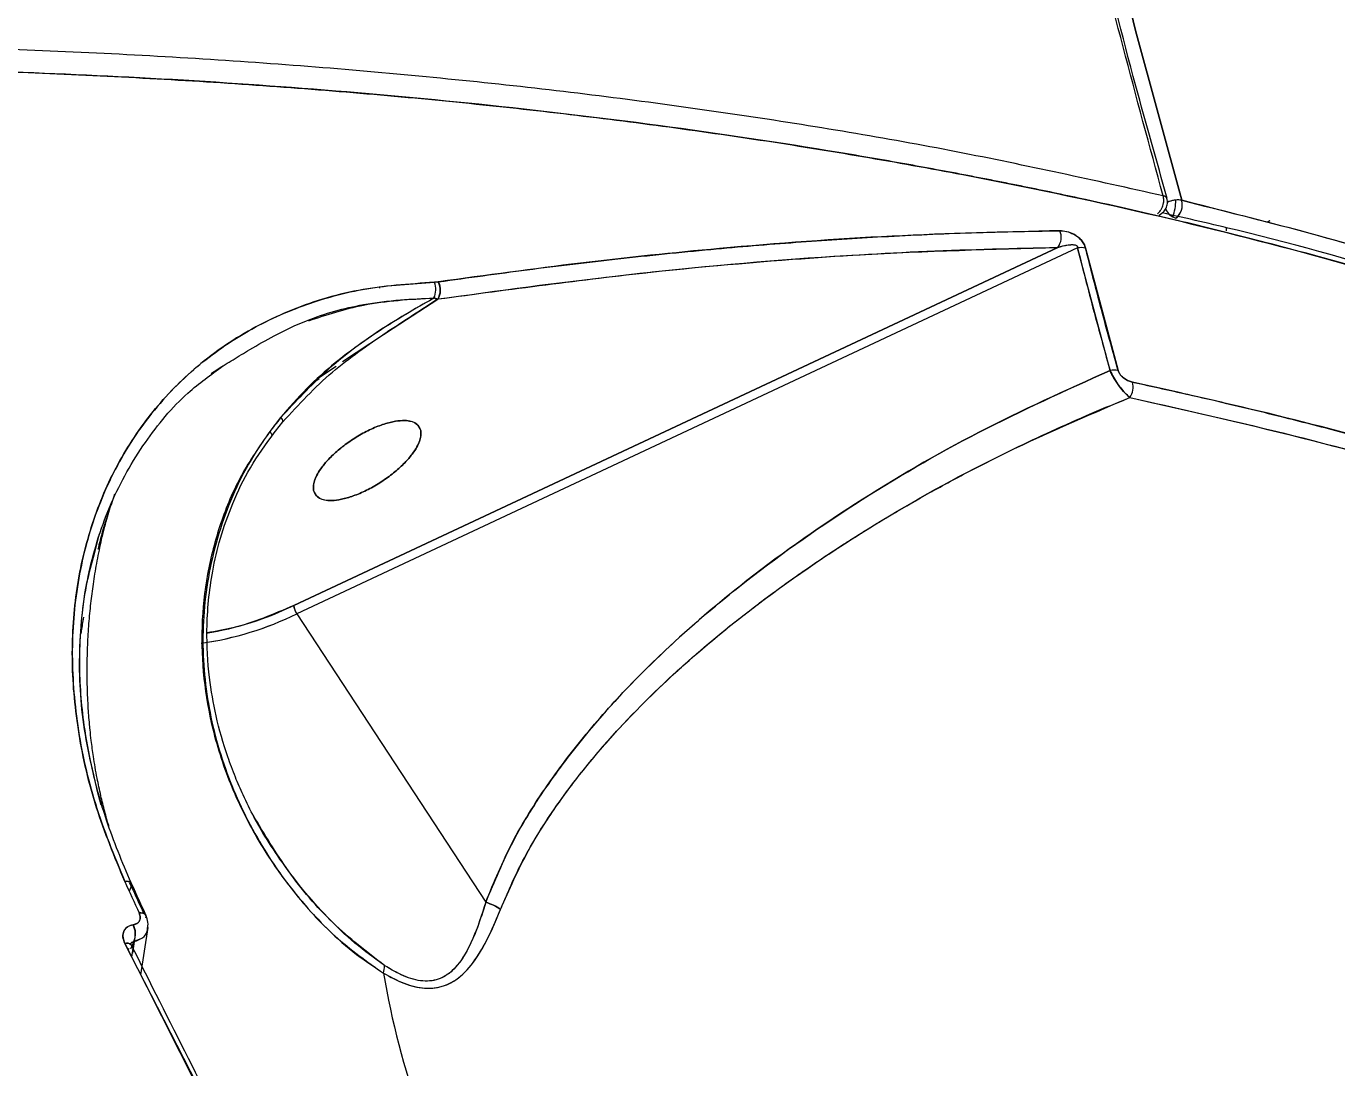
# Model space of a CAD drawing. Header units: millimetres. Extents: x -7083 to 7374, y -8368 to 7509.
# Drawn here: x 1683.6 to 1782.1, y -1700.6 to -1622.3 of the extents above; entities that cross this region are included whole.
import ezdxf

# ---------------------------------------------------------------- set-up
doc = ezdxf.new("R2010")
doc.units = ezdxf.units.MM
for name, color, linetype in [('DIKOM_ОБЪЕКТ', 7, 'Continuous'), ('DIKOM_РАЗМЕР_ЗОНА', 7, 'Continuous'), ('DIKOM_РАЗМЕР_ОБЪЕКТА', 7, 'Continuous')]:
    doc.layers.add(name, color=color, linetype=linetype)
doc.styles.add('style1', font='arial.ttf', dxfattribs={"width": 0.8})
doc.dimstyles.new('1-50', dxfattribs={"dimtxt": 300, "dimasz": 200, "dimexe": 100, "dimexo": 0, "dimgap": 100, "dimtad": 1, "dimtxsty": 'style1', "dimcen": 200, "dimclrd": 7, "dimclre": 7, "dimclrt": 7, "dimadec": 1, "dimazin": 2, "dimtfac": 1, "dimtmove": 0, "dimatfit": 2, "dimfxl": 0, "dimlwd": 25, "dimlwe": 18, "dimarcsym": 0})

# ---------------------------------------------------------------- blocks, each defined once
blk = doc.blocks.new('*D10')
at = {"layer": 'Defpoints', "color": 0, "transparency": 16777216}
for p in [(4593.55, 648.921), (-5583.425, 647.956), (4593.55, -5902.538)]:
    blk.add_point(p, dxfattribs=at)
at = {"layer": 'DIKOM_РАЗМЕР_ОБЪЕКТА', "color": 7, "lineweight": 18, "transparency": 16777216}
for p, q in [((4593.55, 648.921), (4593.55, -6002.538)), ((-5583.425, 647.956), (-5583.425, -6002.538))]:
    blk.add_line(p, q, dxfattribs=at)
at = {"layer": 'DIKOM_РАЗМЕР_ОБЪЕКТА', "color": 7, "lineweight": 25, "transparency": 16777216}
blk.add_line((-5383.425, -5902.538), (4393.55, -5902.538), dxfattribs=at)
at = {"layer": 'DIKOM_РАЗМЕР_ОБЪЕКТА', "color": 7, "transparency": 16777216}
for points in [[(-5383.425, -5869.204), (-5383.425, -5935.871), (-5583.425, -5902.538)], [(4393.55, -5869.204), (4393.55, -5935.871), (4593.55, -5902.538)]]:
    blk.add_solid(points, dxfattribs=at)
at = {"layer": 'DIKOM_РАЗМЕР_ОБЪЕКТА', "color": 7, "transparency": 16777216, "insert": (-226.127, -5649.366), "char_height": 300, "attachment_point": 5, "style": 'style1'}
blk.add_mtext('10150', dxfattribs=at)
blk = doc.blocks.new('*D11')
at = {"layer": 'Defpoints', "color": 0, "transparency": 16777216}
for p in [(-321.712, 5509.064), (-348.712, -4811.525), (5568.58, -4811.525)]:
    blk.add_point(p, dxfattribs=at)
at = {"layer": 'DIKOM_РАЗМЕР_ОБЪЕКТА', "color": 7, "lineweight": 18, "transparency": 16777216}
for p, q in [((-321.712, 5509.064), (5668.58, 5509.064)), ((-348.712, -4811.525), (5668.58, -4811.525))]:
    blk.add_line(p, q, dxfattribs=at)
at = {"layer": 'DIKOM_РАЗМЕР_ОБЪЕКТА', "color": 7, "lineweight": 25, "transparency": 16777216}
blk.add_line((5568.58, 5309.064), (5568.58, -4611.525), dxfattribs=at)
at = {"layer": 'DIKOM_РАЗМЕР_ОБЪЕКТА', "color": 7, "transparency": 16777216}
for points in [[(5535.247, 5309.064), (5601.913, 5309.064), (5568.58, 5509.064)], [(5535.247, -4611.525), (5601.913, -4611.525), (5568.58, -4811.525)]]:
    blk.add_solid(points, dxfattribs=at)
at = {"layer": 'DIKOM_РАЗМЕР_ОБЪЕКТА', "color": 7, "transparency": 16777216, "insert": (5315.306, 775.227), "char_height": 300, "attachment_point": 5, "rotation": 90, "style": 'style1'}
blk.add_mtext('10300', dxfattribs=at)
blk = doc.blocks.new('*D12')
at = {"layer": 'Defpoints', "color": 0, "transparency": 16777216}
for p in [(-621.712, 7509.064), (-373.605, -6811.526), (7273.891, -6811.526)]:
    blk.add_point(p, dxfattribs=at)
at = {"layer": 'DIKOM_РАЗМЕР_ЗОНА', "color": 7, "lineweight": 18, "transparency": 16777216}
for p, q in [((-621.712, 7509.064), (7373.891, 7509.064)), ((-373.605, -6811.526), (7373.891, -6811.526))]:
    blk.add_line(p, q, dxfattribs=at)
at = {"layer": 'DIKOM_РАЗМЕР_ЗОНА', "color": 7, "lineweight": 25, "transparency": 16777216}
blk.add_line((7273.891, 7309.064), (7273.891, -6611.526), dxfattribs=at)
at = {"layer": 'DIKOM_РАЗМЕР_ЗОНА', "color": 7, "transparency": 16777216}
for points in [[(7240.558, 7309.064), (7307.225, 7309.064), (7273.891, 7509.064)], [(7240.558, -6611.526), (7307.225, -6611.526), (7273.891, -6811.526)]]:
    blk.add_solid(points, dxfattribs=at)
at = {"layer": 'DIKOM_РАЗМЕР_ЗОНА', "color": 7, "transparency": 16777216, "insert": (7020.617, 1288.251), "char_height": 300, "attachment_point": 5, "rotation": 90, "style": 'style1'}
blk.add_mtext('14300', dxfattribs=at)
blk = doc.blocks.new('*D13')
at = {"layer": 'Defpoints', "color": 0, "transparency": 16777216}
for p in [(6593.528, 996.237), (-7083.425, 647.956), (6593.528, -8268.308)]:
    blk.add_point(p, dxfattribs=at)
at = {"layer": 'DIKOM_РАЗМЕР_ЗОНА', "color": 7, "lineweight": 18, "transparency": 16777216}
for p, q in [((6593.528, 996.237), (6593.528, -8368.308)), ((-7083.425, 647.956), (-7083.425, -8368.308))]:
    blk.add_line(p, q, dxfattribs=at)
at = {"layer": 'DIKOM_РАЗМЕР_ЗОНА', "color": 7, "lineweight": 25, "transparency": 16777216}
blk.add_line((-6883.425, -8268.308), (6393.528, -8268.308), dxfattribs=at)
at = {"layer": 'DIKOM_РАЗМЕР_ЗОНА', "color": 7, "transparency": 16777216}
for points in [[(-6883.425, -8234.975), (-6883.425, -8301.641), (-7083.425, -8268.308)], [(6393.528, -8234.975), (6393.528, -8301.641), (6593.528, -8268.308)]]:
    blk.add_solid(points, dxfattribs=at)
at = {"layer": 'DIKOM_РАЗМЕР_ЗОНА', "color": 7, "transparency": 16777216, "insert": (322.101, -8015.034), "char_height": 300, "attachment_point": 5, "style": 'style1'}
blk.add_mtext('13650', dxfattribs=at)

msp = doc.modelspace()

# ---------------------------------------------------------------- linework, layer by layer
at = {"layer": 'DIKOM_ОБЪЕКТ', "color": 7, "linetype": 'Continuous', "lineweight": 15}
for p, q in [((1768.97, -1636.376), (1768.986, -1636.365)), ((1773.807, -1636.295), (1773.806, -1636.319)), ((1768.435, -1636.57), (1768.436, -1636.569)), ((1768.734, -1636.546), (1768.938, -1636.399)), ((1769.779, -1636.683), (1770.002, -1636.774)), ((1776.88, -1637.079), (1777.041, -1636.956)), ((1777.067, -1636.964), (1776.885, -1637.083)), ((1773.789, -1637.493), (1773.785, -1637.734)), ((1703.686, -1665.881), (1761.117, -1638.971)), ((1761.117, -1638.971), (1703.686, -1665.881)), ((1762.602, -1639.016), (1703.912, -1666.515)), ((1765.05, -1648.221), (1762.602, -1639.016)), ((1763.211, -1639.031), (1765.654, -1648.221)), ((1763.491, -1640.122), (1763.5, -1640.116)), ((1763.78, -1641.245), (1763.796, -1641.233)), ((1763.796, -1641.233), (1763.78, -1641.245)), ((1710.159, -1642.032), (1710.147, -1641.991)), ((1714.265, -1641.595), (1714.536, -1641.57)), ((1714.536, -1641.57), (1714.572, -1641.564)), ((1714.541, -1642.847), (1707.356, -1647.58)), ((1710.241, -1645.654), (1714.511, -1642.86)), ((1714.511, -1642.86), (1714.221, -1642.772)), ((1714.511, -1642.86), (1714.541, -1642.847)), ((1710.943, -1644.756), (1710.936, -1644.732)), ((1701.874, -1645.785), (1701.881, -1645.812)), ((1701.875, -1645.785), (1701.883, -1645.811)), ((1705.616, -1648.726), (1706.877, -1647.895)), ((1705.133, -1649.158), (1705.607, -1648.821)), ((1702.698, -1651.755), (1701.886, -1652.803)), ((1702.041, -1653.125), (1702.875, -1652.079)), ((1713.223, -1652.676), (1713.222, -1652.672)), ((1705.189, -1657.304), (1705.191, -1657.309)), ((1688.71, -1661.989), (1689.094, -1660.503)), ((1703.912, -1666.515), (1718.113, -1688.186)), ((1696.858, -1669.237), (1696.793, -1668.656)), ((1701.257, -1682.834), (1702.137, -1684.177)), ((1691.471, -1686.989), (1691.32, -1687.37)), ((1691.471, -1686.989), (1691.374, -1686.765)), ((1691.471, -1686.989), (1691.386, -1686.759)), ((1691.612, -1689.877), (1691.634, -1689.874)), ((1691.634, -1689.874), (1691.612, -1689.877)), ((1692.189, -1693.641), (1692.734, -1690.096)), ((1692.633, -1690.413), (1692.621, -1690.472)), ((1706.877, -1722.2), (1690.99, -1691.277)), ((1691.455, -1691.368), (1691.44, -1691.347)), ((1691.67, -1691.144), (1691.449, -1691.674)), ((1691.514, -1692.31), (1691.692, -1691.142)), ((1691.692, -1691.142), (1691.567, -1692.008)), ((1691.692, -1691.142), (1691.67, -1691.144)), ((1691.67, -1691.144), (1691.692, -1691.142)), ((1692.254, -1690.904), (1691.692, -1691.142)), ((1691.289, -1691.662), (1691.244, -1691.771))]:
    msp.add_line(p, q, dxfattribs=at)
at = {"layer": 'DIKOM_ОБЪЕКТ', "color": 7, "linetype": 'Continuous', "lineweight": 15, "flags": 128}
for points in [[(1770.432, -1635.432), (1766.971, -1622.682), (1763.869, -1609.905), (1761.127, -1597.107), (1758.749, -1584.297), (1756.735, -1571.483), (1755.086, -1558.675), (1753.804, -1545.88), (1752.89, -1533.106), (1752.344, -1520.363), (1752.167, -1507.658), (1752.359, -1495), (1752.919, -1482.397), (1753.847, -1469.857), (1755.143, -1457.389), (1756.805, -1445.001), (1758.833, -1432.7), (1761.226, -1420.495), (1763.981, -1408.395), (1767.097, -1396.406), (1770.572, -1384.536), (1774.404, -1372.794)], [(1774.404, -1372.794), (1770.572, -1384.536), (1767.097, -1396.406), (1763.981, -1408.395), (1761.226, -1420.495), (1758.833, -1432.7), (1756.805, -1445.001), (1755.143, -1457.389), (1753.847, -1469.857), (1752.919, -1482.397), (1752.359, -1495), (1752.167, -1507.658), (1752.344, -1520.363), (1752.89, -1533.106), (1753.804, -1545.88), (1755.086, -1558.675), (1756.735, -1571.483), (1758.749, -1584.297), (1761.127, -1597.107), (1763.869, -1609.905), (1766.971, -1622.682), (1770.432, -1635.432)], [(1691.492, -1686.818), (1691.473, -1686.766), (1691.439, -1686.721), (1691.391, -1686.683), (1691.331, -1686.653), (1691.258, -1686.632), (1691.174, -1686.62), (1691.081, -1686.616), (1690.98, -1686.622)], [(1690.98, -1686.622), (1691.114, -1686.616), (1691.233, -1686.627), (1691.332, -1686.654), (1691.41, -1686.696), (1691.464, -1686.753), (1691.493, -1686.822), (1691.495, -1686.901), (1691.471, -1686.989)], [(1692.066, -1688.997), (1692.167, -1688.991), (1692.26, -1688.994), (1692.344, -1689.006), (1692.416, -1689.027), (1692.477, -1689.057), (1692.525, -1689.095), (1692.558, -1689.14), (1692.578, -1689.192)], [(1692.578, -1689.192), (1692.55, -1689.126), (1692.496, -1689.07), (1692.418, -1689.028), (1692.319, -1689.001), (1692.2, -1688.991), (1692.066, -1688.997)], [(1690.99, -1691.277), (1691.139, -1691.265), (1691.268, -1691.275), (1691.371, -1691.307), (1691.446, -1691.358), (1691.49, -1691.427), (1691.5, -1691.512), (1691.476, -1691.61), (1691.42, -1691.716)]]:
    msp.add_lwpolyline(points, dxfattribs=at)
at = {"layer": 'DIKOM_ОБЪЕКТ', "color": 7, "linetype": 'Continuous', "lineweight": 15}
for centre, radius, start, end in [((1769.01, -1635.439), 0.341, 21.45009, 85.20399), ((1770.452, -1635.449), 1.4, 207.96392, 251.24974), ((1770.223, -1637.551), 2.151, 96.13884, 114.11986), ((1770.134, -1637.221), 1.814, 80.5264, 115.738), ((1765.732, -1635.349), 4.261, 341.75297, 359.13863), ((1770.156, -1636.731), 1.328, 77.97513, 97.05442), ((1769.183, -1635.772), 1.295, 309.2727, 15.21651), ((1760.146, -1638.216), 1.231, 322.12936, 23.8302), ((1762.871, -1640.455), 1.464, 76.54151, 100.57096), ((1712.887, -1642.133), 1.48, 334.40008, 21.31355), ((1713.401, -1642.193), 1.295, 328.98656, 28.76378), ((1713.406, -1642.178), 1.318, 329.49281, 27.73725), ((1765.351, -1649.639), 1.45, 77.9345, 101.96137), ((1765.411, -1649.467), 1.372, 325.09487, 15.69566), ((1702.483, -1652.082), 0.392, 0.48314, 53.69811), ((1702.489, -1652.078), 0.386, 359.73785, 54.04284), ((1693.382, -1644.827), 23.44, 279.15771, 296.07957), ((1704.939, -1665.792), 1.255, 184.0355, 215.14943), ((1693.383, -1645.034), 23.922, 278.0335, 296.11278), ((1693.373, -1645.009), 23.95, 278.10391, 296.10673), ((2106.977, -1497.764), 456.86, 204.41746, 204.74504), ((1691.21, -1686.87), 0.287, 335.59483, 10.32681), ((2107.144, -1498.279), 456.503, 204.41745, 204.69795), ((2107.148, -1498.116), 456.484, 204.41746, 204.74504), ((1692.294, -1689.244), 0.289, 335.70358, 10.31304), ((1690.188, -1690.577), 1.587, 339.06328, 26.16742), ((1690.21, -1690.574), 1.587, 339.05941, 26.16641), ((1691.136, -1691.746), 0.491, 47.47857, 107.29422), ((1708.584, -1692.96), 1.93, 343.03471, 0.48518), ((1773.338, -1682.84), 63.808, 189.6386, 199.4919)]:
    msp.add_arc(centre, radius, start, end, dxfattribs=at)
for points in [[(1769.039, -1635.099), (1767.015, -1627.639), (1762.966, -1612.718), (1758.294, -1590.238), (1754.661, -1567.742), (1752.173, -1545.266), (1750.809, -1522.857), (1750.579, -1500.56), (1751.481, -1478.419), (1753.516, -1456.479), (1756.671, -1434.782), (1760.968, -1413.382), (1766.299, -1392.283), (1770.781, -1378.541), (1773.023, -1371.67)], [(1805.363, -1858.881), (1799.308, -1853.596), (1787.197, -1843.025), (1770.102, -1826.213), (1753.836, -1808.743), (1738.505, -1790.58), (1724.12, -1771.778), (1710.716, -1752.372), (1698.317, -1732.401), (1686.951, -1711.904), (1676.632, -1690.924), (1667.41, -1669.497), (1659.201, -1647.693), (1654.668, -1632.865), (1652.402, -1625.45)]]:
    msp.add_open_spline(points, degree=3, dxfattribs=at)
for points, knots in [([(1769.354, -1635.306), (1768.552, -1632.487), (1766.675, -1625.885), (1764.055, -1615.468), (1761.441, -1604.063), (1759.121, -1592.635), (1757.087, -1581.191), (1755.342, -1569.736), (1753.888, -1558.277), (1752.726, -1546.819), (1751.858, -1535.367), (1751.285, -1523.929), (1751.007, -1512.511), (1751.027, -1501.117), (1751.344, -1489.754), (1751.959, -1478.428), (1752.872, -1467.145), (1754.085, -1455.911), (1755.597, -1444.732), (1757.408, -1433.614), (1759.519, -1422.563), (1761.929, -1411.585), (1764.634, -1400.685), (1767.649, -1389.874), (1770.536, -1380.392), (1772.541, -1374.563), (1773.331, -1372.266)], [0, 0, 0, 0, 0.031573, 0.073926, 0.116315, 0.158739, 0.201198, 0.243693, 0.286224, 0.328791, 0.371394, 0.414034, 0.456711, 0.499426, 0.542179, 0.584971, 0.627802, 0.670673, 0.713584, 0.756536, 0.79953, 0.842565, 0.885642, 0.928763, 0.971926, 1, 1, 1, 1]), ([(1845.555, -1640.527), (1845.692, -1639.488), (1846.137, -1636.13), (1846.442, -1630.94), (1846.577, -1624.962), (1846.465, -1619.469), (1846.127, -1613.813), (1845.556, -1608.11), (1844.882, -1603.257), (1844.217, -1599.3), (1843.625, -1596.158), (1842.954, -1592.95), (1842.202, -1589.678), (1841.366, -1586.34), (1840.44, -1582.938), (1839.24, -1578.843), (1837.68, -1573.976), (1835.654, -1568.257), (1833.311, -1562.244), (1830.703, -1556.125), (1828.131, -1550.566), (1825.676, -1545.585), (1823.415, -1541.23), (1820.798, -1536.423), (1818.764, -1532.876), (1817.326, -1530.447), (1816.844, -1529.639), (1816.35, -1528.819), (1815.846, -1527.987), (1815.33, -1527.143), (1814.716, -1526.147), (1813.906, -1524.846), (1812.794, -1523.085), (1811.355, -1520.847), (1809.572, -1518.136), (1807.509, -1515.08), (1805.383, -1512.018), (1802.892, -1508.52), (1800.191, -1504.836), (1796.97, -1500.589), (1792.683, -1495.116), (1787.164, -1488.406), (1780.624, -1480.871), (1776.188, -1476.079), (1774.055, -1473.775)], [0, 0, 0, 0, 0.02037, 0.065874, 0.09963, 0.134067, 0.169185, 0.204987, 0.239358, 0.258026, 0.277017, 0.296333, 0.315972, 0.335935, 0.356223, 0.376835, 0.408961, 0.442705, 0.478068, 0.515051, 0.550369, 0.575675, 0.602388, 0.62669, 0.659883, 0.664534, 0.669256, 0.674048, 0.678911, 0.683844, 0.688848, 0.696364, 0.706666, 0.719756, 0.735635, 0.754301, 0.773492, 0.789543, 0.815982, 0.838553, 0.864738, 0.913151, 0.958239, 1, 1, 1, 1]), ([(1808.514, -1634.622), (1807.143, -1633.823), (1804.401, -1632.224), (1800.074, -1628.995), (1795.696, -1625.212), (1791.337, -1620.867), (1787.096, -1616.036), (1783.071, -1610.789), (1779.347, -1605.203), (1776.012, -1599.358), (1773.142, -1593.353), (1770.813, -1587.287), (1769.016, -1581.231), (1768.345, -1577.315), (1768.008, -1575.356)], [0, 0, 0, 0, 0.083619, 0.167165, 0.250418, 0.333851, 0.417302, 0.500489, 0.583737, 0.667137, 0.750458, 0.833395, 0.916626, 1, 1, 1, 1]), ([(1134.218, -1797.857), (1136.478, -1794.936), (1140.989, -1789.107), (1148.584, -1780.38), (1156.738, -1771.71), (1165.49, -1763.114), (1173.986, -1755.35), (1182.043, -1748.412), (1189.508, -1742.287), (1197.224, -1736.243), (1205.18, -1730.286), (1213.362, -1724.419), (1221.759, -1718.649), (1232.823, -1711.355), (1246.787, -1702.667), (1263.903, -1692.771), (1281.471, -1683.316), (1296.891, -1675.58), (1309.907, -1669.401), (1320.371, -1664.627), (1330.903, -1660.011), (1341.488, -1655.554), (1352.114, -1651.258), (1362.768, -1647.123), (1374.4, -1642.791), (1387.011, -1638.315), (1400.598, -1633.749), (1414.149, -1629.446), (1427.644, -1625.403), (1441.061, -1621.619), (1454.636, -1618.026), (1468.352, -1614.634), (1482.194, -1611.457), (1495.893, -1608.553), (1509.428, -1605.919), (1522.785, -1603.552), (1537.105, -1601.261), (1552.345, -1599.121), (1568.435, -1597.217), (1584.193, -1595.703), (1599.593, -1594.571), (1616.09, -1593.74), (1633.591, -1593.329), (1651.939, -1593.495), (1669.714, -1594.21), (1681.026, -1595.177), (1686.67, -1595.66)], [0, 0, 0, 0, 0.025176, 0.050246, 0.075209, 0.100066, 0.124817, 0.142987, 0.161064, 0.179046, 0.196935, 0.21473, 0.232431, 0.250038, 0.282696, 0.314938, 0.346764, 0.378175, 0.395939, 0.413567, 0.43106, 0.448418, 0.465639, 0.482725, 0.499676, 0.521074, 0.542261, 0.563236, 0.583999, 0.604551, 0.624891, 0.646178, 0.667264, 0.688149, 0.708834, 0.729318, 0.749601, 0.775048, 0.800265, 0.825253, 0.850012, 0.874541, 0.906095, 0.937523, 0.968825, 1, 1, 1, 1]), ([(1769.039, -1635.099), (1763.906, -1633.956), (1753.633, -1631.667), (1737.283, -1628.937), (1720.281, -1626.732), (1702.6, -1625.11), (1684.302, -1624.065), (1665.431, -1623.606), (1646.036, -1623.738), (1626.169, -1624.462), (1605.881, -1625.781), (1587.556, -1627.476), (1571.314, -1629.342), (1557.214, -1631.209), (1542.878, -1633.358), (1528.322, -1635.795), (1513.563, -1638.524), (1498.62, -1641.55), (1481.463, -1645.328), (1462.066, -1650.015), (1440.447, -1655.789), (1418.67, -1662.172), (1396.806, -1669.164), (1379.803, -1675.073), (1367.611, -1679.543), (1360.174, -1682.345), (1352.755, -1685.215), (1345.358, -1688.153), (1337.984, -1691.158), (1330.639, -1694.231), (1319.021, -1699.219), (1303.264, -1706.316), (1284.272, -1715.49), (1266.243, -1724.797), (1249.187, -1734.183), (1232.591, -1743.927), (1216.515, -1754.01), (1201.021, -1764.412), (1186.171, -1775.111), (1172.026, -1786.083), (1158.649, -1797.3), (1146.101, -1808.734), (1134.444, -1820.355), (1123.74, -1832.131), (1114.041, -1844.027), (1105.432, -1856.005), (1097.859, -1868.038), (1093.836, -1876.009), (1091.817, -1880.01)], [0, 0, 0, 0, 0.024824, 0.04969, 0.074599, 0.09955, 0.124544, 0.14958, 0.174658, 0.199779, 0.224942, 0.250148, 0.266867, 0.28376, 0.300827, 0.318069, 0.335486, 0.353077, 0.370843, 0.396007, 0.421513, 0.447361, 0.473551, 0.500084, 0.509217, 0.518386, 0.52759, 0.536829, 0.546104, 0.555414, 0.564759, 0.590639, 0.616785, 0.640787, 0.66501, 0.689454, 0.714118, 0.739003, 0.764109, 0.789436, 0.814984, 0.840752, 0.866742, 0.892952, 0.919383, 0.946034, 0.972907, 1, 1, 1, 1]), ([(1890.098, -1724.309), (1889.796, -1723.173), (1888.724, -1719.141), (1885.919, -1712.446), (1882.15, -1705.159), (1878.168, -1698.939), (1875.274, -1695.009), (1873.177, -1692.395), (1872.06, -1691.05), (1870.91, -1689.712), (1869.728, -1688.381), (1868.514, -1687.059), (1866.178, -1684.596), (1862.486, -1680.981), (1857.081, -1676.26), (1850.985, -1671.514), (1844.435, -1666.976), (1837.473, -1662.663), (1830.453, -1658.758), (1825.308, -1656.179), (1822.43, -1654.812), (1821.706, -1654.472), (1820.977, -1654.133), (1820.242, -1653.794), (1819.502, -1653.457), (1818.757, -1653.12), (1818.006, -1652.785), (1816.873, -1652.283), (1815.151, -1651.535), (1812.618, -1650.466), (1809.417, -1649.165), (1805.512, -1647.651), (1800.863, -1645.945), (1795.435, -1644.079), (1789.179, -1642.084), (1782.766, -1640.207), (1776.32, -1638.472), (1769.977, -1636.896), (1764.817, -1635.722), (1761.051, -1634.917), (1758.863, -1634.463), (1756.625, -1634.013), (1754.336, -1633.567), (1751.995, -1633.126), (1749.602, -1632.69), (1747.155, -1632.26), (1741.065, -1631.229), (1731.331, -1629.775), (1717.857, -1628.181), (1704.565, -1626.985), (1691.52, -1626.144), (1678.775, -1625.628), (1666.399, -1625.375), (1658.182, -1625.412), (1654.174, -1625.43)], [0, 0, 0, 0, 0.018388, 0.065235, 0.112865, 0.144731, 0.176938, 0.18543, 0.193946, 0.202484, 0.211047, 0.219632, 0.228241, 0.25945, 0.292187, 0.326453, 0.362247, 0.395011, 0.428959, 0.459812, 0.462892, 0.465981, 0.469078, 0.472184, 0.4753, 0.478424, 0.481556, 0.484698, 0.492536, 0.502845, 0.515625, 0.531009, 0.548904, 0.56931, 0.592227, 0.617655, 0.637898, 0.659492, 0.682436, 0.689454, 0.696589, 0.703841, 0.711211, 0.718698, 0.726302, 0.734024, 0.741862, 0.783595, 0.82371, 0.862205, 0.899082, 0.93434, 0.96798, 1, 1, 1, 1]), ([(1654.174, -1625.43), (1660.206, -1625.42), (1672.248, -1625.398), (1689.717, -1626.021), (1706.664, -1627.115), (1723.04, -1628.718), (1738.853, -1630.82), (1753.812, -1633.373), (1767.944, -1636.347), (1781.227, -1639.704), (1793.87, -1643.485), (1805.815, -1647.67), (1817.281, -1652.341), (1828.227, -1657.523), (1838.596, -1663.249), (1848.168, -1669.418), (1856.898, -1676.012), (1864.735, -1682.997), (1871.513, -1690.193), (1877.293, -1697.559), (1882.118, -1705.078), (1886.174, -1712.856), (1888.168, -1718.266), (1889.163, -1720.966)], [0, 0, 0, 0, 0.049192, 0.098197, 0.146954, 0.195582, 0.244195, 0.292909, 0.339036, 0.385421, 0.431645, 0.477638, 0.523501, 0.572107, 0.62079, 0.669667, 0.718838, 0.767884, 0.816666, 0.862527, 0.908356, 0.954249, 1, 1, 1, 1]), ([(1805.766, -1858.814), (1805.037, -1858.205), (1801.156, -1854.964), (1794.33, -1848.888), (1785.302, -1840.58), (1776.509, -1832.056), (1767.932, -1823.339), (1759.583, -1814.429), (1751.466, -1805.332), (1743.586, -1796.051), (1735.947, -1786.592), (1728.554, -1776.958), (1721.411, -1767.154), (1714.524, -1757.186), (1707.896, -1747.058), (1701.53, -1736.774), (1695.433, -1726.342), (1689.606, -1715.764), (1684.054, -1705.047), (1678.781, -1694.197), (1673.79, -1683.218), (1669.084, -1672.116), (1664.669, -1660.896), (1660.536, -1649.568), (1656.732, -1638.125), (1654.219, -1630.157), (1653.062, -1625.983), (1652.979, -1625.682)], [0, 0, 0, 0, 0.009839, 0.05237, 0.094935, 0.137535, 0.180168, 0.222836, 0.265537, 0.308272, 0.35104, 0.393842, 0.436678, 0.479547, 0.52245, 0.565386, 0.608357, 0.651362, 0.694401, 0.737474, 0.780582, 0.823724, 0.866901, 0.910114, 0.953361, 0.996643, 1, 1, 1, 1]), ([(1768.612, -1636.442), (1768.694, -1636.37), (1768.823, -1636.254), (1768.948, -1636.032), (1769.024, -1635.838), (1769.071, -1635.641), (1769.094, -1635.381), (1769.061, -1635.211), (1769.039, -1635.099)], [0, 0, 0, 0, 0.239457, 0.381482, 0.499964, 0.642865, 0.7661, 1, 1, 1, 1]), ([(1768.945, -1636.39), (1768.963, -1636.379), (1769.079, -1636.314), (1769.24, -1636.101), (1769.366, -1635.774), (1769.384, -1635.486), (1769.328, -1635.344), (1769.315, -1635.312)], [0, 0, 0, 0, 0.051753, 0.325906, 0.625557, 0.91602, 1, 1, 1, 1]), ([(1769.22, -1636.1), (1769.258, -1636.164), (1769.345, -1636.309), (1769.539, -1636.522), (1769.695, -1636.626), (1769.779, -1636.683)], [0, 0, 0, 0, 0.261092, 0.599779, 1, 1, 1, 1]), ([(1770.002, -1636.774), (1770.084, -1636.702), (1770.214, -1636.586), (1770.34, -1636.365), (1770.417, -1636.171), (1770.463, -1635.975), (1770.487, -1635.715), (1770.454, -1635.544), (1770.432, -1635.432)], [0, 0, 0, 0, 0.239461, 0.381414, 0.499974, 0.642012, 0.764541, 1, 1, 1, 1]), ([(1889.592, -1722.346), (1889.499, -1721.968), (1888.709, -1718.783), (1886.411, -1713.035), (1882.655, -1705.143), (1877.894, -1697.413), (1872.18, -1689.832), (1865.413, -1682.437), (1857.717, -1675.389), (1849.128, -1668.731), (1839.695, -1662.498), (1829.656, -1656.815), (1819.07, -1651.653), (1807.989, -1646.98), (1796.188, -1642.706), (1783.727, -1638.802), (1774.869, -1636.556), (1770.432, -1635.432)], [0, 0, 0, 0, 0.009286, 0.078279, 0.147032, 0.215693, 0.288572, 0.361682, 0.435201, 0.508842, 0.582039, 0.654961, 0.72362, 0.792335, 0.861248, 0.93051, 1, 1, 1, 1]), ([(1770.432, -1635.432), (1773.49, -1636.195), (1779.755, -1637.758), (1788.979, -1640.436), (1798.296, -1643.458), (1807.221, -1646.73), (1815.729, -1650.224), (1823.457, -1653.761), (1828.654, -1656.403), (1831.52, -1657.944), (1832.422, -1658.435), (1833.32, -1658.931), (1834.216, -1659.433), (1835.109, -1659.939), (1838.195, -1661.713), (1843.13, -1664.736), (1849.434, -1669.049), (1854.896, -1673.198), (1859.597, -1677.14), (1863.615, -1680.835), (1867.019, -1684.251), (1869.876, -1687.356), (1872.244, -1690.127), (1874.098, -1692.443), (1875.522, -1694.322), (1876.557, -1695.746), (1877.244, -1696.723), (1877.616, -1697.263), (1877.758, -1697.471), (1877.817, -1697.557), (1877.842, -1697.594), (1877.852, -1697.609), (1877.856, -1697.615), (1877.857, -1697.616)], [0, 0, 0, 0, 0.060818, 0.124616, 0.191392, 0.261148, 0.324998, 0.391155, 0.451283, 0.459289, 0.467326, 0.475394, 0.483493, 0.491622, 0.499781, 0.568378, 0.632084, 0.690897, 0.744819, 0.793849, 0.837987, 0.877232, 0.911586, 0.941047, 0.962014, 0.979529, 0.992086, 0.996765, 0.998659, 0.999461, 0.999808, 0.999959, 1, 1, 1, 1]), ([(1849.125, -1670.186), (1847.921, -1669.292), (1843.768, -1666.213), (1835.763, -1661.381), (1825.156, -1655.699), (1813.685, -1650.488), (1801.461, -1645.717), (1788.427, -1641.444), (1777.586, -1638.324), (1770.859, -1636.804), (1768.966, -1636.377)], [0, 0, 0, 0, 0.060058, 0.20708, 0.354089, 0.501095, 0.64809, 0.795088, 0.942361, 1, 1, 1, 1]), ([(1714.572, -1641.564), (1716.798, -1641.251), (1721.337, -1640.613), (1728.157, -1639.801), (1734.895, -1639.113), (1741.394, -1638.571), (1747.781, -1638.156), (1754.411, -1637.845), (1758.92, -1637.762), (1761.271, -1637.718)], [0, 0, 0, 0, 0.136164, 0.277681, 0.424545, 0.561469, 0.694398, 0.84058, 1, 1, 1, 1]), ([(1761.271, -1637.718), (1757.099, -1637.817), (1748.776, -1638.015), (1736.681, -1638.917), (1725.293, -1640.087), (1718.144, -1641.072), (1714.572, -1641.564)], [0, 0, 0, 0, 0.281583, 0.561653, 0.781003, 1, 1, 1, 1]), ([(1761.271, -1637.718), (1761.437, -1637.728), (1761.77, -1637.746), (1762.239, -1637.92), (1762.613, -1638.159), (1762.879, -1638.404), (1763.104, -1638.708), (1763.175, -1638.923), (1763.211, -1639.031)], [0, 0, 0, 0, 0.248443, 0.49804, 0.630163, 0.748623, 0.874274, 1, 1, 1, 1]), ([(1763.211, -1639.031), (1763.176, -1638.923), (1763.104, -1638.708), (1762.876, -1638.4), (1762.61, -1638.157), (1762.049, -1637.798), (1761.617, -1637.753), (1761.271, -1637.718)], [0, 0, 0, 0, 0.125874, 0.251781, 0.377057, 0.50326, 1, 1, 1, 1]), ([(1714.541, -1642.847), (1719.068, -1642.228), (1728.134, -1640.99), (1740.322, -1639.877), (1751.338, -1639.187), (1757.852, -1639.043), (1761.117, -1638.971)], [0, 0, 0, 0, 0.278766, 0.558214, 0.778604, 1, 1, 1, 1]), ([(1714.541, -1642.847), (1719.944, -1642.122), (1730.751, -1640.673), (1746.304, -1639.378), (1756.18, -1639.107), (1761.117, -1638.971)], [0, 0, 0, 0, 0.333368, 0.666771, 1, 1, 1, 1]), ([(1761.117, -1638.971), (1761.374, -1638.898), (1761.759, -1638.788), (1762.214, -1638.752), (1762.428, -1638.785), (1762.516, -1638.817), (1762.566, -1638.855), (1762.589, -1638.884), (1762.605, -1638.916), (1762.614, -1638.962), (1762.606, -1638.997), (1762.602, -1639.016)], [0, 0, 0, 0, 0.499225, 0.74847, 0.819389, 0.873251, 0.905067, 0.919607, 0.933935, 0.964176, 1, 1, 1, 1]), ([(1761.117, -1638.971), (1761.389, -1638.893), (1761.754, -1638.787), (1762.221, -1638.757), (1762.426, -1638.777), (1762.532, -1638.829), (1762.569, -1638.858), (1762.595, -1638.892), (1762.609, -1638.931), (1762.612, -1638.974), (1762.605, -1639.001), (1762.602, -1639.016)], [0, 0, 0, 0, 0.525844, 0.707199, 0.849192, 0.877176, 0.90188, 0.924637, 0.94734, 0.97196, 1, 1, 1, 1]), ([(1762.602, -1639.016), (1763.04, -1640.737), (1763.822, -1643.812), (1764.675, -1646.874), (1765.05, -1648.221)], [0, 0, 0, 0, 0.559997, 1, 1, 1, 1]), ([(1765.654, -1648.221), (1765.179, -1646.509), (1764.33, -1643.452), (1763.553, -1640.382), (1763.211, -1639.031)], [0, 0, 0, 0, 0.559997, 1, 1, 1, 1]), ([(1690.98, -1686.622), (1690.22, -1684.777), (1688.7, -1681.087), (1687.423, -1675.532), (1686.909, -1670.095), (1687.223, -1664.87), (1688.333, -1659.961), (1690.213, -1655.456), (1692.815, -1651.451), (1696.082, -1648.037), (1699.939, -1645.277), (1704.313, -1643.246), (1709.098, -1641.92), (1712.545, -1641.703), (1714.265, -1641.595)], [0, 0, 0, 0, 0.083603, 0.16717, 0.25055, 0.333847, 0.417134, 0.500181, 0.583709, 0.667045, 0.749914, 0.833501, 0.916937, 1, 1, 1, 1]), ([(1714.265, -1641.595), (1712.333, -1641.728), (1708.475, -1641.992), (1703.189, -1643.645), (1698.449, -1646.168), (1694.389, -1649.593), (1691.127, -1653.788), (1688.786, -1658.57), (1687.384, -1663.76), (1686.889, -1669.217), (1687.314, -1674.925), (1688.586, -1680.778), (1690.182, -1684.675), (1690.98, -1686.622)], [0, 0, 0, 0, 0.093438, 0.186657, 0.280333, 0.373323, 0.467005, 0.559926, 0.648041, 0.735847, 0.823484, 0.911796, 1, 1, 1, 1]), ([(1714.536, -1641.57), (1714.487, -1641.577), (1714.399, -1641.59), (1714.306, -1641.594), (1714.265, -1641.595)], [0, 0, 0, 0, 0.560061, 1, 1, 1, 1]), ([(1714.572, -1641.564), (1714.565, -1641.565), (1714.554, -1641.567), (1714.542, -1641.569), (1714.536, -1641.57)], [0, 0, 0, 0, 0.560002, 1, 1, 1, 1]), ([(1697.467, -1648.438), (1697.623, -1648.34), (1698.179, -1647.991), (1699.147, -1647.392), (1700.569, -1646.533), (1702.377, -1645.51), (1704.464, -1644.5), (1706.716, -1643.735), (1709.079, -1643.206), (1711.589, -1642.887), (1713.383, -1642.815), (1714.228, -1642.781)], [0, 0, 0, 0, 0.030841, 0.109672, 0.193609, 0.315743, 0.470064, 0.596051, 0.717605, 0.867112, 1, 1, 1, 1]), ([(1714.228, -1642.781), (1713.304, -1643.304), (1711.561, -1644.291), (1709.081, -1645.906), (1706.791, -1647.623), (1704.611, -1649.536), (1703.338, -1651.013), (1702.698, -1651.755)], [0, 0, 0, 0, 0.216168, 0.407871, 0.605291, 0.801689, 1, 1, 1, 1]), ([(1714.221, -1642.772), (1712.807, -1643.592), (1709.981, -1645.231), (1706.061, -1648.144), (1703.831, -1650.558), (1702.715, -1651.766)], [0, 0, 0, 0, 0.333655, 0.666765, 1, 1, 1, 1]), ([(1704.821, -1644.479), (1706.169, -1644.035), (1709.128, -1643.059), (1712.425, -1642.873), (1714.221, -1642.772)], [0, 0, 0, 0, 0.455545, 1, 1, 1, 1]), ([(1710.607, -1645.384), (1711.244, -1644.966), (1712.54, -1644.116), (1713.847, -1643.284), (1714.511, -1642.86)], [0, 0, 0, 0, 0.491638, 1, 1, 1, 1]), ([(1714.221, -1642.772), (1714.278, -1642.794), (1714.379, -1642.832), (1714.471, -1642.852), (1714.511, -1642.86)], [0, 0, 0, 0, 0.561737, 1, 1, 1, 1]), ([(1714.511, -1642.86), (1714.517, -1642.858), (1714.527, -1642.853), (1714.537, -1642.849), (1714.541, -1642.847)], [0, 0, 0, 0, 0.560278, 1, 1, 1, 1]), ([(1702.875, -1652.079), (1704.068, -1650.785), (1706.39, -1648.264), (1709.252, -1646.308), (1710.644, -1645.356)], [0, 0, 0, 0, 0.513625, 1, 1, 1, 1]), ([(1689.2, -1680.903), (1688.699, -1678.869), (1687.7, -1674.818), (1687.461, -1668.9), (1688.148, -1663.292), (1689.813, -1658.109), (1692.365, -1653.612), (1695.233, -1650.143), (1697.462, -1648.531), (1698.363, -1647.879)], [0, 0, 0, 0, 0.152518, 0.303745, 0.455768, 0.607407, 0.758935, 0.902528, 1, 1, 1, 1]), ([(1718.113, -1688.186), (1718.74, -1686.678), (1720.004, -1683.634), (1722.695, -1679.347), (1725.801, -1675.282), (1729.293, -1671.451), (1733.085, -1667.839), (1738.478, -1663.309), (1745.739, -1658.177), (1755.057, -1652.726), (1761.714, -1649.725), (1765.05, -1648.221)], [0, 0, 0, 0, 0.082234, 0.16587, 0.250197, 0.332885, 0.416812, 0.501207, 0.667359, 0.833291, 1, 1, 1, 1]), ([(1765.05, -1648.221), (1761.729, -1649.718), (1755.096, -1652.709), (1745.787, -1658.146), (1737.801, -1663.783), (1731.149, -1669.526), (1726.361, -1674.556), (1722.734, -1679.291), (1720.032, -1683.58), (1718.754, -1686.647), (1718.113, -1688.186)], [0, 0, 0, 0, 0.165953, 0.331506, 0.498102, 0.623795, 0.749478, 0.832798, 0.916058, 1, 1, 1, 1]), ([(1766.536, -1650.252), (1766.412, -1650.145), (1766.166, -1649.93), (1765.75, -1649.43), (1765.415, -1648.931), (1765.186, -1648.518), (1765.095, -1648.32), (1765.05, -1648.221)], [0, 0, 0, 0, 0.24987, 0.499004, 0.748244, 0.873924, 1, 1, 1, 1]), ([(1765.05, -1648.221), (1765.13, -1648.391), (1765.289, -1648.726), (1765.606, -1649.224), (1765.933, -1649.655), (1766.25, -1650.008), (1766.442, -1650.173), (1766.536, -1650.252)], [0, 0, 0, 0, 0.212394, 0.417484, 0.605424, 0.808733, 1, 1, 1, 1]), ([(1765.654, -1648.221), (1765.674, -1648.28), (1765.716, -1648.396), (1765.831, -1648.566), (1765.971, -1648.714), (1766.174, -1648.875), (1766.437, -1649.017), (1766.633, -1649.07), (1766.731, -1649.096)], [0, 0, 0, 0, 0.125403, 0.250819, 0.370751, 0.501803, 0.751421, 1, 1, 1, 1]), ([(1766.731, -1649.096), (1766.529, -1649.035), (1766.226, -1648.942), (1765.871, -1648.624), (1765.716, -1648.396), (1765.674, -1648.28), (1765.654, -1648.221)], [0, 0, 0, 0, 0.497836, 0.748274, 0.874057, 1, 1, 1, 1]), ([(1812.822, -1662.689), (1808.852, -1661.201), (1800.919, -1658.229), (1789.051, -1654.603), (1777.67, -1651.545), (1770.38, -1649.913), (1766.731, -1649.096)], [0, 0, 0, 0, 0.280203, 0.559922, 0.779771, 1, 1, 1, 1]), ([(1766.731, -1649.096), (1768.742, -1649.538), (1772.513, -1650.366), (1777.674, -1651.615), (1781.86, -1652.687), (1785.172, -1653.58), (1787.224, -1654.153), (1788.441, -1654.499), (1788.985, -1654.656), (1789.495, -1654.803), (1789.97, -1654.941), (1790.41, -1655.07), (1793.501, -1655.979), (1798.911, -1657.665), (1806.236, -1660.171), (1810.7, -1661.878), (1812.822, -1662.689)], [0, 0, 0, 0, 0.120822, 0.226649, 0.317481, 0.382191, 0.436321, 0.44875, 0.460452, 0.471429, 0.481681, 0.491206, 0.500006, 0.682433, 0.849098, 1, 1, 1, 1]), ([(1719.232, -1688.724), (1719.89, -1687.23), (1721.202, -1684.249), (1723.954, -1680.1), (1727.638, -1675.52), (1732.484, -1670.666), (1739.196, -1665.136), (1747.229, -1659.723), (1756.57, -1654.52), (1763.211, -1651.676), (1766.536, -1650.252)], [0, 0, 0, 0, 0.083153, 0.165916, 0.248977, 0.374565, 0.500415, 0.667363, 0.833439, 1, 1, 1, 1]), ([(1719.233, -1688.724), (1719.695, -1687.637), (1720.657, -1685.375), (1722.543, -1682.207), (1724.742, -1679.094), (1726.967, -1676.401), (1729.229, -1673.958), (1731.385, -1671.829), (1733.658, -1669.762), (1736.05, -1667.745), (1738.067, -1666.161), (1739.704, -1664.941), (1740.888, -1664.083), (1742.172, -1663.182), (1743.557, -1662.241), (1744.704, -1661.489), (1745.592, -1660.921), (1746.204, -1660.534), (1746.878, -1660.114), (1747.616, -1659.662), (1748.583, -1659.08), (1749.652, -1658.451), (1750.692, -1657.856), (1751.328, -1657.499), (1751.657, -1657.316), (1751.779, -1657.249), (1752.89, -1656.634), (1754.883, -1655.569), (1757.808, -1654.104), (1760.687, -1652.747), (1763.592, -1651.457), (1765.577, -1650.644), (1766.536, -1650.252)], [0, 0, 0, 0, 0.06025, 0.125353, 0.18551, 0.250701, 0.29815, 0.349019, 0.39854, 0.447189, 0.49991, 0.521524, 0.544765, 0.569632, 0.596122, 0.624234, 0.634541, 0.64594, 0.658428, 0.672006, 0.686672, 0.711525, 0.730252, 0.742858, 0.745701, 0.747865, 0.74935, 0.805079, 0.85331, 0.901419, 0.952432, 1, 1, 1, 1]), ([(1766.536, -1650.252), (1771.159, -1651.299), (1780.398, -1653.389), (1792.512, -1656.834), (1803.257, -1660.298), (1809.461, -1662.644), (1812.565, -1663.817)], [0, 0, 0, 0, 0.280199, 0.559918, 0.779768, 1, 1, 1, 1]), ([(1766.536, -1650.252), (1770.653, -1651.179), (1778.892, -1653.032), (1790.622, -1656.271), (1801.935, -1659.818), (1809.016, -1662.482), (1812.565, -1663.817)], [0, 0, 0, 0, 0.249196, 0.49863, 0.748745, 1, 1, 1, 1]), ([(1702.715, -1651.766), (1702.559, -1651.958), (1702.279, -1652.302), (1702.007, -1652.65), (1701.887, -1652.803)], [0, 0, 0, 0, 0.560322, 1, 1, 1, 1]), ([(1713.235, -1652.724), (1713.161, -1652.555), (1712.994, -1652.171), (1712.33, -1651.967), (1711.518, -1651.99), (1710.704, -1652.16), (1709.762, -1652.497), (1708.758, -1652.993), (1707.781, -1653.61), (1706.916, -1654.289), (1706.216, -1654.969), (1705.576, -1655.761), (1705.143, -1656.582), (1705.166, -1657.047), (1705.176, -1657.252)], [0, 0, 0, 0, 0.088709, 0.201691, 0.268463, 0.341464, 0.419367, 0.5, 0.580633, 0.658536, 0.731537, 0.798309, 0.911291, 1, 1, 1, 1]), ([(1705.176, -1657.252), (1705.168, -1657.021), (1705.153, -1656.55), (1705.602, -1655.73), (1706.216, -1654.969), (1706.915, -1654.289), (1707.781, -1653.61), (1708.758, -1652.993), (1709.762, -1652.497), (1710.705, -1652.16), (1711.519, -1651.991), (1712.298, -1651.968), (1712.974, -1652.159), (1713.149, -1652.538), (1713.235, -1652.724)], [0, 0, 0, 0, 0.098697, 0.20171, 0.26835, 0.341474, 0.419372, 0.5, 0.580628, 0.658526, 0.731648, 0.79829, 0.901302, 1, 1, 1, 1]), ([(1701.887, -1652.803), (1701.135, -1653.885), (1699.636, -1656.043), (1698.098, -1659.72), (1697.105, -1663.545), (1696.698, -1667.465), (1696.848, -1671.368), (1697.566, -1675.431), (1698.923, -1679.555), (1700.975, -1683.657), (1703.594, -1687.418), (1706.693, -1690.874), (1709.184, -1692.64), (1710.431, -1693.523)], [0, 0, 0, 0, 0.082159, 0.163907, 0.245974, 0.329573, 0.413594, 0.496948, 0.597627, 0.697645, 0.797809, 0.898773, 1, 1, 1, 1]), ([(1701.886, -1652.803), (1701.333, -1653.606), (1700.196, -1655.257), (1698.9, -1657.984), (1697.886, -1660.852), (1697.216, -1663.761), (1696.866, -1666.714), (1696.833, -1669.646), (1697.104, -1672.525), (1697.665, -1675.37), (1698.485, -1678.094), (1699.576, -1680.78), (1700.86, -1683.272), (1702.371, -1685.67), (1704.05, -1687.902), (1705.976, -1690.01), (1708.088, -1691.952), (1709.649, -1692.999), (1710.431, -1693.523)], [0, 0, 0, 0, 0.061088, 0.125593, 0.18697, 0.250764, 0.313012, 0.375737, 0.438886, 0.500222, 0.564936, 0.62534, 0.691058, 0.749575, 0.812099, 0.874847, 0.93727, 1, 1, 1, 1]), ([(1702.137, -1684.178), (1701.651, -1683.401), (1700.838, -1682.104), (1699.93, -1680.281), (1699.263, -1678.721), (1698.526, -1676.763), (1697.822, -1674.296), (1697.267, -1671.099), (1697.069, -1667.466), (1697.405, -1663.935), (1698.151, -1660.759), (1699.077, -1658.138), (1700.387, -1655.427), (1701.593, -1653.763), (1702.216, -1652.902)], [0, 0, 0, 0, 0.087047, 0.145267, 0.188919, 0.238406, 0.337051, 0.425504, 0.534397, 0.665203, 0.739933, 0.82084, 0.907283, 1, 1, 1, 1]), ([(1701.887, -1652.803), (1701.938, -1652.872), (1702.042, -1653.01), (1702.078, -1653.106), (1702.047, -1653.115), (1702.046, -1653.116)], [0, 0, 0, 0, 0.489458, 0.982127, 1, 1, 1, 1]), ([(1702.011, -1653.126), (1702.024, -1653.125), (1702.076, -1653.121), (1702.05, -1653.02), (1701.941, -1652.876), (1701.887, -1652.803)], [0, 0, 0, 0, 0.142058, 0.570728, 1, 1, 1, 1]), ([(1713.235, -1652.724), (1713.243, -1652.955), (1713.258, -1653.426), (1712.809, -1654.246), (1712.195, -1655.007), (1711.496, -1655.687), (1710.63, -1656.366), (1709.653, -1656.983), (1708.649, -1657.479), (1707.706, -1657.816), (1706.892, -1657.986), (1706.113, -1658.009), (1705.437, -1657.818), (1705.262, -1657.438), (1705.176, -1657.252)], [0, 0, 0, 0, 0.098697, 0.20171, 0.26835, 0.341474, 0.419372, 0.5, 0.580628, 0.658526, 0.731648, 0.79829, 0.901302, 1, 1, 1, 1]), ([(1705.176, -1657.252), (1705.25, -1657.421), (1705.418, -1657.805), (1706.081, -1658.01), (1706.893, -1657.986), (1707.707, -1657.816), (1708.649, -1657.479), (1709.653, -1656.983), (1710.63, -1656.366), (1711.495, -1655.687), (1712.195, -1655.007), (1712.835, -1654.215), (1713.268, -1653.395), (1713.245, -1652.929), (1713.235, -1652.724)], [0, 0, 0, 0, 0.088709, 0.201691, 0.268463, 0.341464, 0.419367, 0.5, 0.580633, 0.658536, 0.731537, 0.798309, 0.911291, 1, 1, 1, 1]), ([(1690.221, -1657.529), (1689.786, -1658.788), (1689.312, -1660.161), (1688.992, -1661.569), (1688.966, -1661.685)], [0, 0, 0, 0, 0.917583, 1, 1, 1, 1]), ([(1689.796, -1682.492), (1689.789, -1682.472), (1689.672, -1682.098), (1689.465, -1681.327), (1689.168, -1680.138), (1688.879, -1678.757), (1688.641, -1677.372), (1688.477, -1676.164), (1688.394, -1675.419), (1688.316, -1674.618), (1688.23, -1673.536), (1688.162, -1672.03), (1688.148, -1670.431), (1688.188, -1668.843), (1688.285, -1667.258), (1688.43, -1665.738), (1688.623, -1664.233), (1688.872, -1662.695), (1689.189, -1661.129), (1689.553, -1659.604), (1689.847, -1658.639), (1689.989, -1658.173)], [0, 0, 0, 0, 0.002316, 0.043313, 0.089313, 0.140295, 0.203783, 0.251005, 0.282031, 0.291499, 0.345652, 0.410303, 0.471686, 0.538819, 0.604275, 0.66784, 0.729304, 0.795685, 0.866385, 0.935471, 1, 1, 1, 1]), ([(1691.455, -1686.739), (1690.799, -1685.169), (1689.595, -1682.285), (1688.525, -1678.317), (1687.943, -1675.149), (1687.664, -1672.54), (1687.564, -1670.05), (1687.679, -1667.25), (1688.012, -1664.461), (1688.506, -1662.711), (1688.71, -1661.989)], [0, 0, 0, 0, 0.182505, 0.335304, 0.458921, 0.552304, 0.643016, 0.758845, 0.900573, 1, 1, 1, 1]), ([(1703.686, -1665.881), (1702.924, -1666.213), (1701.363, -1666.895), (1699.147, -1667.601), (1697.814, -1667.833), (1697.178, -1667.943)], [0, 0, 0, 0, 0.333146, 0.682036, 1, 1, 1, 1]), ([(1703.686, -1665.881), (1703.687, -1665.92), (1703.689, -1665.999), (1703.738, -1666.171), (1703.815, -1666.355), (1703.88, -1666.462), (1703.912, -1666.515)], [0, 0, 0, 0, 0.25, 0.5, 0.75, 1, 1, 1, 1]), ([(1687.887, -1666.775), (1687.822, -1667.11), (1687.744, -1667.514), (1687.692, -1667.92), (1687.683, -1667.988)], [0, 0, 0, 0, 0.832187, 1, 1, 1, 1]), ([(1710.515, -1692.944), (1709.755, -1692.4), (1708.24, -1691.313), (1706.201, -1689.339), (1704.321, -1687.225), (1702.718, -1685.083), (1701.479, -1683.191), (1700.85, -1682.033), (1700.596, -1681.565)], [0, 0, 0, 0, 0.185553, 0.370284, 0.55586, 0.740875, 0.895353, 1, 1, 1, 1]), ([(1710.515, -1692.944), (1709.18, -1691.916), (1706.498, -1689.851), (1703.202, -1685.947), (1701.483, -1683.065), (1700.64, -1681.652)], [0, 0, 0, 0, 0.335382, 0.674084, 1, 1, 1, 1]), ([(1718.119, -1688.192), (1717.918, -1688.833), (1717.517, -1690.109), (1716.765, -1691.834), (1715.868, -1693.184), (1714.737, -1694.015), (1713.408, -1694.206), (1711.935, -1693.793), (1710.992, -1693.229), (1710.515, -1692.944)], [0, 0, 0, 0, 0.16962, 0.33723, 0.503085, 0.626717, 0.748977, 0.87302, 1, 1, 1, 1]), ([(1718.119, -1688.192), (1717.819, -1689.126), (1717.216, -1690.995), (1716.118, -1692.982), (1714.76, -1694.01), (1713.412, -1694.209), (1711.928, -1693.789), (1710.986, -1693.226), (1710.515, -1692.944)], [0, 0, 0, 0, 0.249195, 0.49869, 0.624022, 0.74907, 0.874389, 1, 1, 1, 1]), ([(1718.113, -1688.186), (1718.114, -1688.188), (1718.115, -1688.189), (1718.118, -1688.191), (1718.119, -1688.191), (1718.119, -1688.192)], [0, 0, 0, 0, 0.555517, 0.787522, 1, 1, 1, 1]), ([(1718.113, -1688.186), (1718.114, -1688.188), (1718.115, -1688.189), (1718.118, -1688.191), (1718.119, -1688.191), (1718.119, -1688.192)], [0, 0, 0, 0, 0.545239, 0.779409, 1, 1, 1, 1]), ([(1719.232, -1688.724), (1719.064, -1688.616), (1718.728, -1688.398), (1718.322, -1688.26), (1718.119, -1688.192)], [0, 0, 0, 0, 0.500061, 1, 1, 1, 1]), ([(1718.119, -1688.192), (1718.322, -1688.261), (1718.728, -1688.398), (1719.064, -1688.616), (1719.232, -1688.724)], [0, 0, 0, 0, 0.500093, 1, 1, 1, 1]), ([(1691.634, -1689.874), (1691.733, -1689.85), (1691.93, -1689.8), (1692.111, -1689.591), (1692.173, -1689.31), (1692.102, -1689.102), (1692.066, -1688.997)], [0, 0, 0, 0, 0.250324, 0.499867, 0.749618, 1, 1, 1, 1]), ([(1692.066, -1688.997), (1692.105, -1689.114), (1692.182, -1689.348), (1692.089, -1689.63), (1691.897, -1689.813), (1691.722, -1689.854), (1691.634, -1689.874)], [0, 0, 0, 0, 0.278749, 0.558584, 0.779292, 1, 1, 1, 1]), ([(1692.7, -1690.25), (1692.723, -1690.065), (1692.768, -1689.705), (1692.633, -1689.339), (1692.568, -1689.16)], [0, 0, 0, 0, 0.512424, 1, 1, 1, 1]), ([(1710.431, -1693.523), (1710.948, -1693.802), (1711.984, -1694.359), (1713.589, -1694.74), (1715.063, -1694.544), (1716.381, -1693.725), (1717.48, -1692.379), (1718.438, -1690.652), (1718.968, -1689.367), (1719.232, -1688.724)], [0, 0, 0, 0, 0.127354, 0.25517, 0.382701, 0.509315, 0.674275, 0.83722, 1, 1, 1, 1]), ([(1710.431, -1693.523), (1710.939, -1693.797), (1711.954, -1694.344), (1713.526, -1694.73), (1714.984, -1694.57), (1716.575, -1693.63), (1717.996, -1691.651), (1718.82, -1689.701), (1719.233, -1688.724)], [0, 0, 0, 0, 0.125197, 0.250331, 0.375268, 0.500429, 0.749781, 1, 1, 1, 1]), ([(1690.99, -1691.277), (1690.928, -1691.114), (1690.805, -1690.789), (1690.883, -1690.339), (1691.111, -1690.064), (1691.374, -1689.923), (1691.533, -1689.893), (1691.612, -1689.877)], [0, 0, 0, 0, 0.249729, 0.499193, 0.74851, 0.874209, 1, 1, 1, 1]), ([(1691.612, -1689.877), (1691.441, -1689.925), (1691.099, -1690.02), (1690.859, -1690.409), (1690.821, -1690.848), (1690.933, -1691.134), (1690.99, -1691.277)], [0, 0, 0, 0, 0.279781, 0.559625, 0.779735, 1, 1, 1, 1]), ([(1691.692, -1691.142), (1691.913, -1691.064), (1692.357, -1690.909), (1692.682, -1690.484), (1692.693, -1690.179), (1692.696, -1690.085)], [0, 0, 0, 0, 0.406787, 0.816916, 1, 1, 1, 1]), ([(1690.99, -1691.277), (1693.921, -1697.104), (1699.156, -1707.51), (1704.518, -1717.712), (1706.877, -1722.2)], [0, 0, 0, 0, 0.559995, 1, 1, 1, 1]), ([(1691.422, -1691.383), (1691.429, -1691.35), (1691.446, -1691.266), (1691.537, -1691.174), (1691.626, -1691.154), (1691.67, -1691.144)], [0, 0, 0, 0, 0.244888, 0.624991, 1, 1, 1, 1]), ([(1691.456, -1691.28), (1691.46, -1691.273), (1691.477, -1691.239), (1691.523, -1691.197), (1691.591, -1691.156), (1691.644, -1691.148), (1691.67, -1691.144)], [0, 0, 0, 0, 0.09004, 0.400983, 0.703003, 1, 1, 1, 1]), ([(1707.359, -1722.316), (1704.932, -1717.699), (1699.569, -1707.494), (1694.334, -1697.084), (1691.468, -1691.384)], [0, 0, 0, 0, 0.452482, 1, 1, 1, 1])]:
    msp.add_open_spline(points, degree=3, knots=knots, dxfattribs=at)

# ---------------------------------------------------------------- dimensions: what is measured, and where the dimension line sits
at = {"layer": 'DIKOM_РАЗМЕР_ЗОНА'}
dim = msp.add_linear_dim(base=(7273.891, -6811.526), p1=(-621.712, 7509.064), p2=(-373.605, -6811.526), angle=90, text='14300', dimstyle='1-50', dxfattribs=at)
dim.commit()
dim.dimension.update_dxf_attribs({"geometry": '*D12', "text_midpoint": (7273.891, 1288.251), "dimtype": 160})
dim = msp.add_linear_dim(base=(6593.528, -8268.308), p1=(-7083.425, 647.956), p2=(6593.528, 996.237), text='13650', dimstyle='1-50', dxfattribs=at)
dim.commit()
dim.dimension.update_dxf_attribs({"geometry": '*D13', "text_midpoint": (322.101, -8268.308), "dimtype": 160})
at = {"layer": 'DIKOM_РАЗМЕР_ОБЪЕКТА'}
dim = msp.add_linear_dim(base=(5568.58, -4811.525), p1=(-321.712, 5509.064), p2=(-348.712, -4811.525), angle=90, text='10300', dimstyle='1-50', dxfattribs=at)
dim.commit()
dim.dimension.update_dxf_attribs({"geometry": '*D11', "text_midpoint": (5568.58, 775.227), "dimtype": 160})
dim = msp.add_linear_dim(base=(4593.55, -5902.538), p1=(-5583.425, 647.956), p2=(4593.55, 648.921), text='10150', dimstyle='1-50', dxfattribs=at)
dim.commit()
dim.dimension.update_dxf_attribs({"geometry": '*D10', "text_midpoint": (-226.127, -5902.538), "dimtype": 160})

doc.saveas('drawing.dxf')
